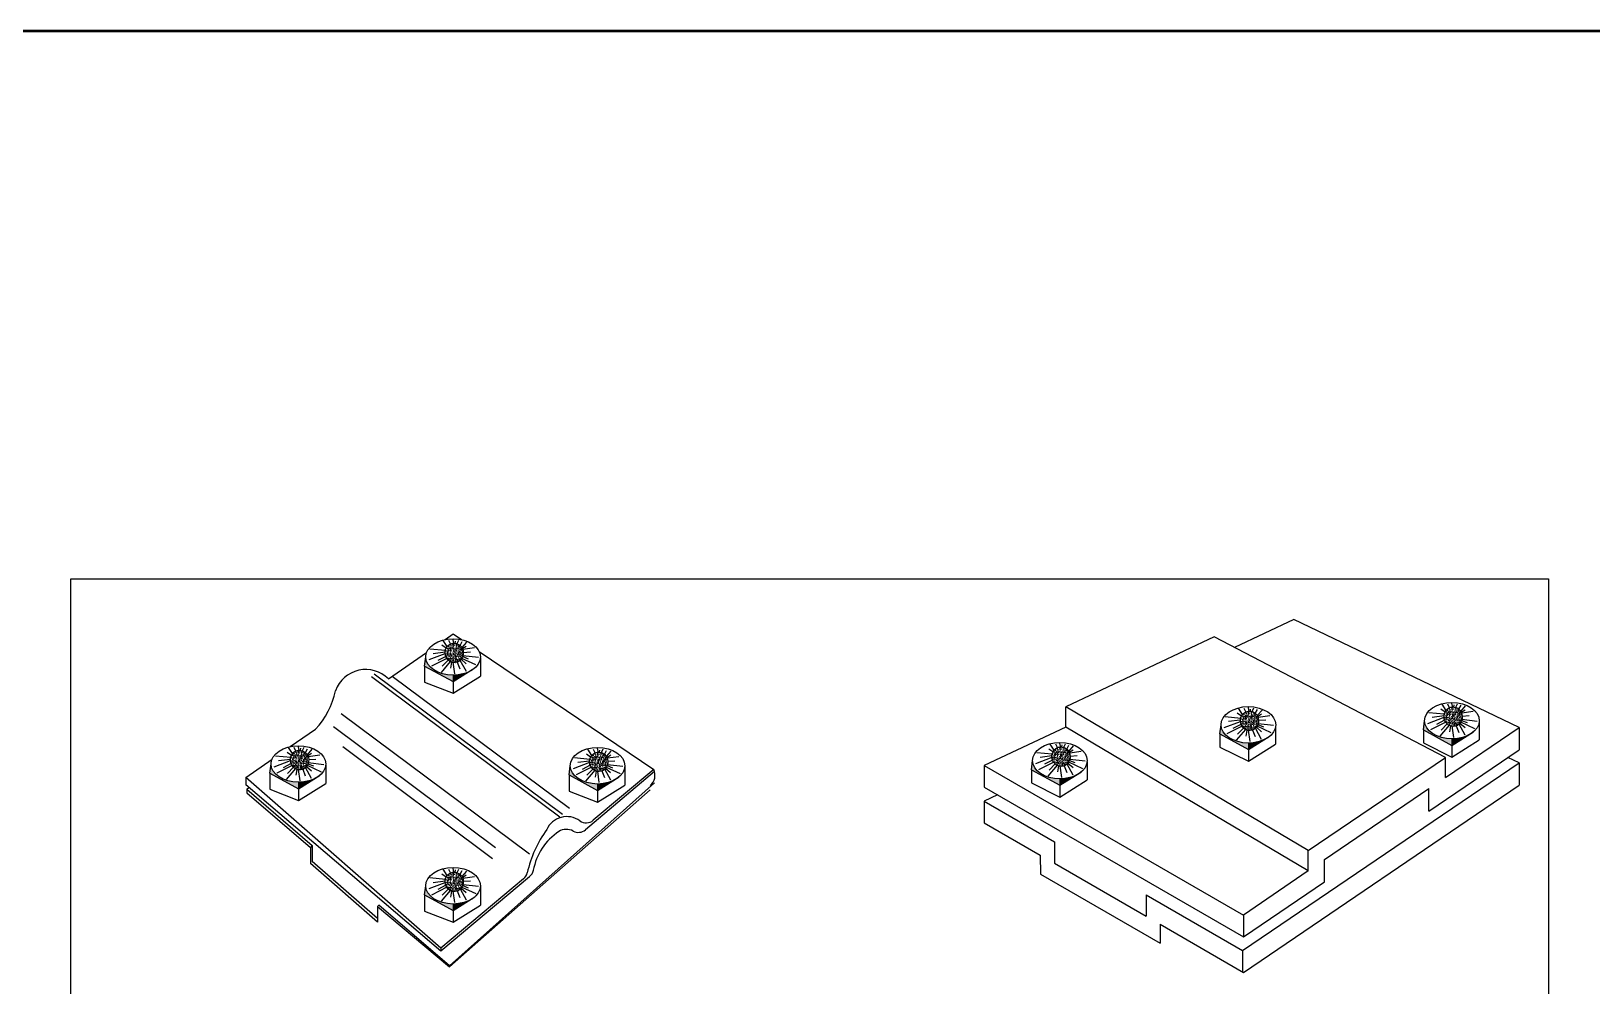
# Model space of a CAD drawing. Header units: millimetres. Extents: x 1852829 to 1882754, y -270850 to -231658.
# Drawn here: x 1857555 to 1858459, y -237784 to -237231 of the extents above; entities that cross this region are included whole.
import ezdxf

# ---------------------------------------------------------------- set-up
doc = ezdxf.new("R2010")
doc.units = ezdxf.units.MM
doc.layers.add('a_çerçeve_line', color=7, linetype='Continuous', lineweight=50)
doc.layers.add('DETAYLAR', color=7, linetype='Continuous')

# ---------------------------------------------------------------- blocks, each defined once
blk = doc.blocks.new('TD6')
at = {"ltscale": 40}
h = blk.add_hatch(dxfattribs=at)
h.set_pattern_fill('AR-CONC', color=2, scale=0.493418, style=0)
h.set_pattern_definition([(50, (-3067.0305, 3292.5394), (3.5390932, -0.3096305), [0.3700638, -4.0707013]), (355, (-3067.0305, 3292.5394), (-0.6846245, 3.711454), [0.296051, -3.256561]), (100.4514, (-3066.7356, 3292.5136), (2.8544714, 3.401821), [0.3145058, -3.4595637]), (46.1842, (-3067.0305, 3293.5262), (5.265963, -0.816701), [0.555096, -6.106052]), (96.6356, (-3066.5917, 3293.458), (4.611797, 4.806476), [0.471759, -5.189345]), (351.1842, (-3067.0305, 3293.526), (4.611793, 4.80648), [0.4440765, -4.8848415]), (21, (-3066.537, 3293.2795), (2.9452488, -1.9865954), [0.3700638, -4.0707013]), (326, (-3066.537, 3293.2795), (1.2005625, 3.5780233), [0.296051, -3.256561]), (71.4514, (-3066.2916, 3293.114), (4.1458125, 1.5914246), [0.3145058, -3.4595637]), (37.5, (-3067.0305, 3292.5394), (0.05999896, 1.6425593), [0, -3.2170875, 0, -3.3059028, 0, -3.2688965]), (7.5, (-3067.0305, 3292.5394), (1.2980333, 1.9460997), [0, -1.884858, 0, -3.1430748, 0, -1.2458813]), (327.5, (-3068.1308, 3292.5394), (2.63397777, -0.11128987), [0, -1.2335458, 0, -3.848663, 0, -5.1068798]), (317.5, (-3068.6242, 3292.5394), (2.8775475, 0.4939363), [0, -1.6036096, 0, -2.555907, 0, -3.6266248])])
edge = h.paths.add_edge_path()
edge.add_ellipse((-343.2, 1013.4), major_axis=(0.59, -9.39), ratio=0.937471, start_angle=90, end_angle=113.3742)
edge.add_ellipse((-343.2, 1013.4), major_axis=(0.59, -9.39), ratio=0.937471, start_angle=113.3742, end_angle=136.7243)
edge.add_ellipse((-343.2, 1013.4), major_axis=(0.59, -9.39), ratio=0.937471, start_angle=136.7243, end_angle=158.4406)
edge.add_ellipse((-343.2, 1013.4), major_axis=(0.59, -9.39), ratio=0.937471, start_angle=158.4406, end_angle=170.486)
edge.add_ellipse((-343.2, 1013.4), major_axis=(0.59, -9.39), ratio=0.937471, start_angle=170.486, end_angle=178.4128)
edge.add_ellipse((-343.2, 1013.4), major_axis=(0.59, -9.39), ratio=0.937471, start_angle=178.4128, end_angle=199.8456)
edge.add_ellipse((-343.2, 1013.4), major_axis=(0.59, -9.39), ratio=0.937471, start_angle=199.8456, end_angle=238.2517)
edge.add_ellipse((-343.2, 1013.4), major_axis=(0.59, -9.39), ratio=0.937471, start_angle=238.2517, end_angle=252.188)
edge.add_ellipse((-343.2, 1013.4), major_axis=(0.59, -9.39), ratio=0.937471, start_angle=252.188, end_angle=262.4507)
edge.add_ellipse((-343.2, 1013.4), major_axis=(0.59, -9.39), ratio=0.937471, start_angle=262.4507, end_angle=287.513)
edge.add_ellipse((-343.2, 1013.4), major_axis=(0.59, -9.39), ratio=0.937471, start_angle=287.513, end_angle=301.2125)
edge.add_ellipse((-343.2, 1013.4), major_axis=(0.59, -9.39), ratio=0.937471, start_angle=301.2125, end_angle=315.036)
edge.add_ellipse((-343.2, 1013.4), major_axis=(0.59, -9.39), ratio=0.937471, start_angle=315.036, end_angle=329.5991)
edge.add_ellipse((-343.2, 1013.4), major_axis=(0.59, -9.39), ratio=0.937471, start_angle=329.5991, end_angle=339.6638)
edge.add_ellipse((-343.2, 1013.4), major_axis=(0.59, -9.39), ratio=0.937471, start_angle=339.6638, end_angle=348.6839)
edge.add_ellipse((-343.2, 1013.4), major_axis=(0.59, -9.39), ratio=0.937471, start_angle=348.6839, end_angle=375.9718)
edge.add_ellipse((-343.2, 1013.4), major_axis=(0.59, -9.39), ratio=0.937471, start_angle=15.9718, end_angle=36.5054)
edge.add_ellipse((-343.2, 1013.4), major_axis=(0.59, -9.39), ratio=0.937471, start_angle=36.5054, end_angle=45.5371)
edge.add_ellipse((-343.2, 1013.4), major_axis=(0.59, -9.39), ratio=0.937471, start_angle=45.5371, end_angle=53.5932)
edge.add_ellipse((-343.2, 1013.4), major_axis=(0.59, -9.39), ratio=0.937471, start_angle=53.5932, end_angle=64.1522)
edge.add_ellipse((-343.2, 1013.4), major_axis=(0.59, -9.39), ratio=0.937471, start_angle=64.1522, end_angle=71.0908)
edge.add_ellipse((-343.2, 1013.4), major_axis=(0.59, -9.39), ratio=0.937471, start_angle=71.0908, end_angle=90)
h = blk.add_hatch(color=2, dxfattribs=at)
edge = h.paths.add_edge_path()
edge.add_ellipse((-344.3, 1009.5), major_axis=(-26.4, 0), ratio=0.667305, start_angle=0, end_angle=90, ccw=False)
edge.add_line((-370.7, 1009.5), (-371.8, 1000.7))
edge.add_line((-371.8, 1000.7), (-344.3, 985.7))
edge.add_line((-344.3, 985.7), (-344.3, 991.9))
h = blk.add_hatch(color=2, dxfattribs=at)
edge = h.paths.add_edge_path()
edge.add_ellipse((-344.3, 1009.5), major_axis=(-26.4, 0), ratio=0.667305, start_angle=90, end_angle=123.9657, ccw=False)
edge.add_line((-344.3, 991.9), (-344.3, 985.7))
edge.add_line((-344.3, 985.7), (-329.6, 994.9))
h = blk.add_hatch(dxfattribs=at)
h.set_pattern_fill('AR-CONC', color=2, scale=0.493418, style=0)
h.set_pattern_definition([(50, (-2299.1784, 3226.9623), (3.5390932, -0.3096305), [0.3700638, -4.0707013]), (355, (-2299.1784, 3226.9623), (-0.6846245, 3.711454), [0.296051, -3.256561]), (100.4514, (-2298.8835, 3226.9365), (2.8544714, 3.401821), [0.3145058, -3.4595637]), (46.1842, (-2299.1784, 3227.949), (5.265963, -0.816701), [0.555096, -6.106052]), (96.6356, (-2298.7396, 3227.881), (4.611797, 4.806476), [0.471759, -5.189345]), (351.1842, (-2299.1784, 3227.949), (4.611793, 4.80648), [0.4440765, -4.8848415]), (21, (-2298.685, 3227.7024), (2.9452488, -1.9865954), [0.3700638, -4.0707013]), (326, (-2298.685, 3227.7024), (1.2005625, 3.5780233), [0.296051, -3.256561]), (71.4514, (-2298.4395, 3227.537), (4.1458125, 1.5914246), [0.3145058, -3.4595637]), (37.5, (-2299.1784, 3226.9623), (0.05999896, 1.6425593), [0, -3.2170875, 0, -3.3059028, 0, -3.2688965]), (7.5, (-2299.1784, 3226.9623), (1.2980333, 1.9460997), [0, -1.884858, 0, -3.1430748, 0, -1.2458813]), (327.5, (-2300.2787, 3226.9623), (2.63397777, -0.11128987), [0, -1.2335458, 0, -3.848663, 0, -5.1068798]), (317.5, (-2300.7721, 3226.9623), (2.8775475, 0.4939363), [0, -1.6036096, 0, -2.555907, 0, -3.6266248])])
edge = h.paths.add_edge_path()
edge.add_ellipse((424.7, 947.8), major_axis=(0.59, -9.39), ratio=0.937471, start_angle=0, end_angle=360)
h = blk.add_hatch(dxfattribs=at)
h.set_pattern_fill('AR-CONC', color=2, scale=0.493418, style=0)
h.set_pattern_definition([(50, (-2102.5755, 3230.968), (3.5390932, -0.3096305), [0.3700638, -4.0707013]), (355, (-2102.5755, 3230.968), (-0.6846245, 3.711454), [0.296051, -3.256561]), (100.4514, (-2102.2805, 3230.942), (2.8544714, 3.401821), [0.3145058, -3.4595637]), (46.1842, (-2102.5755, 3231.9547), (5.265963, -0.816701), [0.555096, -6.106052]), (96.6356, (-2102.1366, 3231.8867), (4.611797, 4.806476), [0.471759, -5.189345]), (351.1842, (-2102.5755, 3231.955), (4.611793, 4.80648), [0.4440765, -4.8848415]), (21, (-2102.082, 3231.708), (2.9452488, -1.9865954), [0.3700638, -4.0707013]), (326, (-2102.082, 3231.708), (1.2005625, 3.5780233), [0.296051, -3.256561]), (71.4514, (-2101.8366, 3231.5425), (4.1458125, 1.5914246), [0.3145058, -3.4595637]), (37.5, (-2102.5755, 3230.9679), (0.05999896, 1.6425593), [0, -3.2170875, 0, -3.3059028, 0, -3.2688965]), (7.5, (-2102.5755, 3230.9679), (1.2980333, 1.9460997), [0, -1.884858, 0, -3.1430748, 0, -1.2458813]), (327.5, (-2103.6758, 3230.9679), (2.63397777, -0.11128987), [0, -1.2335458, 0, -3.848663, 0, -5.1068798]), (317.5, (-2104.1692, 3230.968), (2.8775475, 0.4939363), [0, -1.6036096, 0, -2.555907, 0, -3.6266248])])
edge = h.paths.add_edge_path()
edge.add_ellipse((621.3, 951.8), major_axis=(0.59, -9.39), ratio=0.937471, start_angle=0, end_angle=360)
h = blk.add_hatch(color=2, dxfattribs=at)
edge = h.paths.add_edge_path()
edge.add_ellipse((423.6, 943.9), major_axis=(-26.4, 0), ratio=0.667305, start_angle=0, end_angle=90, ccw=False)
edge.add_line((397.2, 943.9), (396.1, 935.1))
edge.add_line((396.1, 935.1), (423.6, 920.1))
edge.add_line((423.6, 920.1), (423.6, 926.3))
h = blk.add_hatch(color=2, dxfattribs=at)
edge = h.paths.add_edge_path()
edge.add_ellipse((620.2, 947.9), major_axis=(-26.4, 0), ratio=0.667305, start_angle=0, end_angle=90, ccw=False)
edge.add_line((593.8, 947.9), (592.7, 939.1))
edge.add_line((592.7, 939.1), (620.2, 924.1))
edge.add_line((620.2, 924.1), (620.2, 930.3))
h = blk.add_hatch(dxfattribs=at)
h.set_pattern_fill('AR-CONC', color=2, scale=0.493418, style=0)
h.set_pattern_definition([(50, (-3216.359, 3189.0935), (3.5390932, -0.3096305), [0.3700638, -4.0707013]), (355, (-3216.359, 3189.0935), (-0.6846245, 3.711454), [0.296051, -3.256561]), (100.4514, (-3216.064, 3189.0677), (2.8544714, 3.401821), [0.3145058, -3.4595637]), (46.1842, (-3216.359, 3190.0804), (5.265963, -0.816701), [0.555096, -6.106052]), (96.6356, (-3215.92, 3190.0123), (4.611797, 4.806476), [0.471759, -5.189345]), (351.1842, (-3216.359, 3190.0804), (4.611793, 4.80648), [0.4440765, -4.8848415]), (21, (-3215.8655, 3189.8337), (2.9452488, -1.9865954), [0.3700638, -4.0707013]), (326, (-3215.8655, 3189.8337), (1.2005625, 3.5780233), [0.296051, -3.256561]), (71.4514, (-3215.62, 3189.668), (4.1458125, 1.5914246), [0.3145058, -3.4595637]), (37.5, (-3216.3589, 3189.0935), (0.05999896, 1.6425593), [0, -3.2170875, 0, -3.3059028, 0, -3.2688965]), (7.5, (-3216.3589, 3189.0935), (1.2980333, 1.9460997), [0, -1.884858, 0, -3.1430748, 0, -1.2458813]), (327.5, (-3217.4592, 3189.0935), (2.63397777, -0.11128987), [0, -1.2335458, 0, -3.848663, 0, -5.1068798]), (317.5, (-3217.9526, 3189.0935), (2.8775475, 0.4939363), [0, -1.6036096, 0, -2.555907, 0, -3.6266248])])
edge = h.paths.add_edge_path()
edge.add_ellipse((-492.5, 909.9), major_axis=(0.59, -9.39), ratio=0.937471, start_angle=90, end_angle=113.3742)
edge.add_ellipse((-492.5, 909.9), major_axis=(0.59, -9.39), ratio=0.937471, start_angle=113.3742, end_angle=136.7243)
edge.add_ellipse((-492.5, 909.9), major_axis=(0.59, -9.39), ratio=0.937471, start_angle=136.7243, end_angle=158.4406)
edge.add_ellipse((-492.5, 909.9), major_axis=(0.59, -9.39), ratio=0.937471, start_angle=158.4406, end_angle=170.486)
edge.add_ellipse((-492.5, 909.9), major_axis=(0.59, -9.39), ratio=0.937471, start_angle=170.486, end_angle=178.4128)
edge.add_ellipse((-492.5, 909.9), major_axis=(0.59, -9.39), ratio=0.937471, start_angle=178.4128, end_angle=199.8456)
edge.add_ellipse((-492.5, 909.9), major_axis=(0.59, -9.39), ratio=0.937471, start_angle=199.8456, end_angle=238.2517)
edge.add_ellipse((-492.5, 909.9), major_axis=(0.59, -9.39), ratio=0.937471, start_angle=238.2517, end_angle=252.188)
edge.add_ellipse((-492.5, 909.9), major_axis=(0.59, -9.39), ratio=0.937471, start_angle=252.188, end_angle=262.4507)
edge.add_ellipse((-492.5, 909.9), major_axis=(0.59, -9.39), ratio=0.937471, start_angle=262.4507, end_angle=287.513)
edge.add_ellipse((-492.5, 909.9), major_axis=(0.59, -9.39), ratio=0.937471, start_angle=287.513, end_angle=301.2125)
edge.add_ellipse((-492.5, 909.9), major_axis=(0.59, -9.39), ratio=0.937471, start_angle=301.2125, end_angle=315.036)
edge.add_ellipse((-492.5, 909.9), major_axis=(0.59, -9.39), ratio=0.937471, start_angle=315.036, end_angle=329.5991)
edge.add_ellipse((-492.5, 909.9), major_axis=(0.59, -9.39), ratio=0.937471, start_angle=329.5991, end_angle=339.6638)
edge.add_ellipse((-492.5, 909.9), major_axis=(0.59, -9.39), ratio=0.937471, start_angle=339.6638, end_angle=348.6839)
edge.add_ellipse((-492.5, 909.9), major_axis=(0.59, -9.39), ratio=0.937471, start_angle=348.6839, end_angle=375.9718)
edge.add_ellipse((-492.5, 909.9), major_axis=(0.59, -9.39), ratio=0.937471, start_angle=15.9718, end_angle=36.5054)
edge.add_ellipse((-492.5, 909.9), major_axis=(0.59, -9.39), ratio=0.937471, start_angle=36.5054, end_angle=45.5371)
edge.add_ellipse((-492.5, 909.9), major_axis=(0.59, -9.39), ratio=0.937471, start_angle=45.5371, end_angle=53.5932)
edge.add_ellipse((-492.5, 909.9), major_axis=(0.59, -9.39), ratio=0.937471, start_angle=53.5932, end_angle=64.1522)
edge.add_ellipse((-492.5, 909.9), major_axis=(0.59, -9.39), ratio=0.937471, start_angle=64.1522, end_angle=71.0908)
edge.add_ellipse((-492.5, 909.9), major_axis=(0.59, -9.39), ratio=0.937471, start_angle=71.0908, end_angle=90)
h = blk.add_hatch(dxfattribs=at)
h.set_pattern_fill('AR-CONC', color=2, scale=0.493418, style=0)
h.set_pattern_definition([(50, (-2481.0918, 3192.3816), (3.5390932, -0.3096305), [0.3700638, -4.0707013]), (355, (-2481.092, 3192.3816), (-0.6846245, 3.711454), [0.296051, -3.256561]), (100.4514, (-2480.797, 3192.356), (2.8544714, 3.401821), [0.3145058, -3.4595637]), (46.1842, (-2481.092, 3193.3685), (5.265963, -0.816701), [0.555096, -6.106052]), (96.6356, (-2480.653, 3193.3004), (4.611797, 4.806476), [0.471759, -5.189345]), (351.1842, (-2481.092, 3193.3685), (4.611793, 4.80648), [0.4440765, -4.8848415]), (21, (-2480.5984, 3193.1218), (2.9452488, -1.9865954), [0.3700638, -4.0707013]), (326, (-2480.5984, 3193.1218), (1.2005625, 3.5780233), [0.296051, -3.256561]), (71.4514, (-2480.353, 3192.9562), (4.1458125, 1.5914246), [0.3145058, -3.4595637]), (37.5, (-2481.0918, 3192.3816), (0.05999896, 1.6425593), [0, -3.2170875, 0, -3.3059028, 0, -3.2688965]), (7.5, (-2481.0918, 3192.3816), (1.2980333, 1.9460997), [0, -1.884858, 0, -3.1430748, 0, -1.2458813]), (327.5, (-2482.1922, 3192.3816), (2.63397777, -0.11128987), [0, -1.2335458, 0, -3.848663, 0, -5.1068798]), (317.5, (-2482.6856, 3192.3816), (2.8775475, 0.4939363), [0, -1.6036096, 0, -2.555907, 0, -3.6266248])])
edge = h.paths.add_edge_path()
edge.add_ellipse((242.7, 913.2), major_axis=(0.59, -9.39), ratio=0.937471, start_angle=0, end_angle=360)
h = blk.add_hatch(color=2, dxfattribs=at)
edge = h.paths.add_edge_path()
edge.add_ellipse((423.6, 943.9), major_axis=(-26.4, 0), ratio=0.667305, start_angle=90, end_angle=123.9657, ccw=False)
edge.add_line((423.6, 926.3), (423.6, 920.1))
edge.add_line((423.6, 920.1), (438.3, 929.3))
h = blk.add_hatch(color=2, dxfattribs=at)
edge = h.paths.add_edge_path()
edge.add_ellipse((620.2, 947.9), major_axis=(-26.4, 0), ratio=0.667305, start_angle=90, end_angle=123.9657, ccw=False)
edge.add_line((620.2, 930.3), (620.2, 924.1))
edge.add_line((620.2, 924.1), (634.9, 933.3))
h = blk.add_hatch(color=2, dxfattribs=at)
edge = h.paths.add_edge_path()
edge.add_ellipse((-493.6, 906.1), major_axis=(-26.4, 0), ratio=0.667305, start_angle=0, end_angle=90, ccw=False)
edge.add_line((-520, 906.1), (-521.1, 897.2))
edge.add_line((-521.1, 897.2), (-493.6, 882.2))
edge.add_line((-493.6, 882.2), (-493.6, 888.5))
h = blk.add_hatch(color=2, dxfattribs=at)
edge = h.paths.add_edge_path()
edge.add_ellipse((-204.8, 904.4), major_axis=(-26.4, 0), ratio=0.667305, start_angle=0, end_angle=90, ccw=False)
edge.add_line((-231.2, 904.4), (-232.3, 895.6))
edge.add_line((-232.3, 895.6), (-204.8, 880.5))
edge.add_line((-204.8, 880.5), (-204.8, 886.8))
h = blk.add_hatch(dxfattribs=at)
h.set_pattern_fill('AR-CONC', color=2, scale=0.493418, style=0)
h.set_pattern_definition([(50, (-2927.4993, 3187.4072), (3.5390932, -0.3096305), [0.3700638, -4.0707013]), (355, (-2927.4993, 3187.407), (-0.6846245, 3.711454), [0.296051, -3.256561]), (100.4514, (-2927.2044, 3187.3814), (2.8544714, 3.401821), [0.3145058, -3.4595637]), (46.1842, (-2927.4993, 3188.394), (5.265963, -0.816701), [0.555096, -6.106052]), (96.6356, (-2927.0605, 3188.326), (4.611797, 4.806476), [0.471759, -5.189345]), (351.1842, (-2927.4993, 3188.394), (4.611793, 4.80648), [0.4440765, -4.8848415]), (21, (-2927.006, 3188.1473), (2.9452488, -1.9865954), [0.3700638, -4.0707013]), (326, (-2927.006, 3188.1473), (1.2005625, 3.5780233), [0.296051, -3.256561]), (71.4514, (-2926.7605, 3187.9818), (4.1458125, 1.5914246), [0.3145058, -3.4595637]), (37.5, (-2927.4993, 3187.4072), (0.05999896, 1.6425593), [0, -3.2170875, 0, -3.3059028, 0, -3.2688965]), (7.5, (-2927.4993, 3187.4072), (1.2980333, 1.9460997), [0, -1.884858, 0, -3.1430748, 0, -1.2458813]), (327.5, (-2928.5997, 3187.4072), (2.63397777, -0.11128987), [0, -1.2335458, 0, -3.848663, 0, -5.1068798]), (317.5, (-2929.093, 3187.4072), (2.8775475, 0.4939363), [0, -1.6036096, 0, -2.555907, 0, -3.6266248])])
edge = h.paths.add_edge_path()
edge.add_ellipse((-203.7, 908.2), major_axis=(0.59, -9.39), ratio=0.937471, start_angle=0, end_angle=360)
h = blk.add_hatch(color=2, dxfattribs=at)
edge = h.paths.add_edge_path()
edge.add_ellipse((241.6, 909.4), major_axis=(-26.4, 0), ratio=0.667305, start_angle=0, end_angle=90, ccw=False)
edge.add_line((215.2, 909.4), (214.1, 900.5))
edge.add_line((214.1, 900.5), (241.6, 885.5))
edge.add_line((241.6, 885.5), (241.6, 891.7))
h = blk.add_hatch(color=2, dxfattribs=at)
edge = h.paths.add_edge_path()
edge.add_ellipse((-493.6, 906.1), major_axis=(-26.4, 0), ratio=0.667305, start_angle=90, end_angle=123.9657, ccw=False)
edge.add_line((-493.6, 888.5), (-493.6, 882.2))
edge.add_line((-493.6, 882.2), (-478.9, 891.5))
h = blk.add_hatch(color=2, dxfattribs=at)
edge = h.paths.add_edge_path()
edge.add_ellipse((-204.8, 904.4), major_axis=(-26.4, 0), ratio=0.667305, start_angle=90, end_angle=123.9657, ccw=False)
edge.add_line((-204.8, 886.8), (-204.8, 880.5))
edge.add_line((-204.8, 880.5), (-190, 889.8))
h = blk.add_hatch(color=2, dxfattribs=at)
edge = h.paths.add_edge_path()
edge.add_ellipse((241.6, 909.4), major_axis=(-26.4, 0), ratio=0.667305, start_angle=90, end_angle=123.9657, ccw=False)
edge.add_line((241.6, 891.7), (241.6, 885.5))
edge.add_line((241.6, 885.5), (256.4, 894.8))
h = blk.add_hatch(dxfattribs=at)
h.set_pattern_fill('AR-CONC', color=2, scale=0.493418, style=0)
h.set_pattern_definition([(50, (-3066.995, 3071.519), (3.5390932, -0.3096305), [0.3700638, -4.0707013]), (355, (-3066.995, 3071.519), (-0.6846245, 3.711454), [0.296051, -3.256561]), (100.4514, (-3066.7002, 3071.4933), (2.8544714, 3.401821), [0.3145058, -3.4595637]), (46.1842, (-3066.995, 3072.506), (5.265963, -0.816701), [0.555096, -6.106052]), (96.6356, (-3066.5563, 3072.438), (4.611797, 4.806476), [0.471759, -5.189345]), (351.1842, (-3066.995, 3072.506), (4.611793, 4.80648), [0.4440765, -4.8848415]), (21, (-3066.5017, 3072.2592), (2.9452488, -1.9865954), [0.3700638, -4.0707013]), (326, (-3066.5017, 3072.2592), (1.2005625, 3.5780233), [0.296051, -3.256561]), (71.4514, (-3066.2563, 3072.0937), (4.1458125, 1.5914246), [0.3145058, -3.4595637]), (37.5, (-3066.9951, 3071.5191), (0.05999896, 1.6425593), [0, -3.2170875, 0, -3.3059028, 0, -3.2688965]), (7.5, (-3066.9951, 3071.5191), (1.2980333, 1.9460997), [0, -1.884858, 0, -3.1430748, 0, -1.2458813]), (327.5, (-3068.0955, 3071.5191), (2.63397777, -0.11128987), [0, -1.2335458, 0, -3.848663, 0, -5.1068798]), (317.5, (-3068.5889, 3071.519), (2.8775475, 0.4939363), [0, -1.6036096, 0, -2.555907, 0, -3.6266248])])
edge = h.paths.add_edge_path()
edge.add_ellipse((-343.2, 792.3), major_axis=(0.59, -9.39), ratio=0.937471, start_angle=0, end_angle=360)
h = blk.add_hatch(color=2, dxfattribs=at)
edge = h.paths.add_edge_path()
edge.add_ellipse((-344.3, 788.5), major_axis=(-26.4, 0), ratio=0.667305, start_angle=0, end_angle=90, ccw=False)
edge.add_line((-370.7, 788.5), (-371.8, 779.7))
edge.add_line((-371.8, 779.7), (-344.3, 764.6))
edge.add_line((-344.3, 764.6), (-344.3, 770.9))
h = blk.add_hatch(color=2, dxfattribs=at)
edge = h.paths.add_edge_path()
edge.add_ellipse((-344.3, 788.5), major_axis=(-26.4, 0), ratio=0.667305, start_angle=90, end_angle=123.9657, ccw=False)
edge.add_line((-344.3, 770.9), (-344.3, 764.6))
edge.add_line((-344.3, 764.6), (-329.5, 773.9))
at = {"color": 4, "ltscale": 40}
for p, q in [((467.6, 1045.6), (410.2, 1018.5)), ((685, 941.4), (467.6, 1045.6)), ((390.6, 1028.8), (247.4, 961.2)), ((613.8, 912.4), (390.6, 1028.8)), ((481.2, 822.5), (247.4, 961.2)), ((247.4, 941.7), (168.4, 904.5)), ((481.2, 803), (247.4, 941.7)), ((613.8, 893.2), (685, 941.4)), ((685, 941.4), (685.1, 919.8)), ((597.9, 860.7), (685.1, 919.8)), ((168.4, 904.5), (418.8, 760)), ((418, 726.1), (685, 907.1)), ((481.2, 822.5), (613.8, 912.4)), ((613.8, 893.2), (613.8, 912.4)), ((685, 907.1), (674, 912.4)), ((685, 907.1), (685.1, 885.5)), ((168.4, 883.8), (418.8, 739.3)), ((181.4, 876.3), (168.4, 870.1)), ((418.8, 704.9), (685.1, 885.5)), ((497.1, 814), (597.9, 882.4)), ((597.9, 860.7), (597.9, 882.4)), ((168.4, 849.4), (222.7, 818.1)), ((236.3, 830.9), (236.4, 810.2)), ((222.7, 818.1), (222.8, 799.7)), ((481.2, 803), (481.2, 822.5)), ((497.1, 792.4), (497.1, 814)), ((222.8, 799.7), (338.4, 733)), ((236.4, 810.2), (324.8, 759.2)), ((481.2, 803), (418.8, 760)), ((418.8, 739.3), (497.1, 792.4)), ((324.8, 779.9), (418, 726.1)), ((324.8, 779.9), (324.8, 759.2)), ((338.4, 751.3), (338.4, 733)), ((338.4, 751.3), (418.8, 704.9))]:
    blk.add_line(p, q, dxfattribs=at)
at = {"color": 2, "ltscale": 40}
for p, q in [((-349.9, 1019.5), (-353.7, 1025.5)), ((-346.7, 1022), (-348.3, 1025.3)), ((-343.4, 1022.2), (-344.3, 1026.4)), ((-342.3, 1022.7), (-342, 1024.8)), ((-340.7, 1021.8), (-338.8, 1025.8)), ((-352.3, 1012.5), (-367.8, 1006.6)), ((-351.7, 1015.7), (-366.6, 1017.1)), ((-352, 1014.1), (-363.4, 1012.5)), ((-351.4, 1010), (-359.1, 1006)), ((-351, 1017.8), (-355.1, 1020.7)), ((-337.6, 1020.6), (-335.6, 1024.4)), ((-335.6, 1018.5), (-331.1, 1023.7)), ((-335.4, 1017.6), (-331.7, 1020)), ((-335, 1009.8), (-329.8, 1007.7)), ((-334.8, 1017), (-323.7, 1018.6)), ((-334.8, 1010.9), (-319.9, 1009.1)), ((-334.4, 1013.9), (-327.5, 1014.3)), ((-371.8, 1000.7), (-370.7, 1009.5)), ((-371.8, 1000.7), (-371.8, 985.2)), ((-371.8, 1000.7), (-344.3, 985.7)), ((-350.3, 1008.1), (-365.2, 1000.6)), ((-347.1, 1005.1), (-355.9, 994.6)), ((-349, 1006.3), (-354.7, 1000.5)), ((-345.7, 1004.4), (-346.8, 998.6)), ((-344.4, 1004.3), (-342.9, 993.3)), ((-344.3, 985.7), (-323.4, 998.8)), ((-340.2, 1004.5), (-337.8, 998.1)), ((-337.7, 1006.5), (-331.8, 995.8)), ((-336.5, 1007.2), (-331.7, 1002.9)), ((-336, 1008.3), (-322.5, 1002.1)), ((-321, 1001.4), (-320.8, 1001.3)), ((-317.9, 1008.4), (-317.9, 990.8)), ((-371.8, 985.2), (-344.3, 974.4)), ((-344.3, 991.9), (-344.3, 974.4)), ((-344.3, 974.4), (-317.9, 990.8)), ((-342.3, 989.1), (-342.1, 987.8)), ((621, 960.6), (620.2, 964.8)), ((416.2, 950.1), (401.3, 951.5)), ((416.9, 952.3), (412.7, 955.1)), ((417.9, 953.9), (414.1, 959.9)), ((421.1, 956.4), (419.5, 959.8)), ((424.4, 956.6), (423.6, 960.8)), ((425.5, 957.1), (425.8, 959.2)), ((427.1, 956.3), (429, 960.2)), ((430.3, 955), (432.3, 958.8)), ((432.2, 952.9), (436.8, 958.2)), ((432.5, 952), (436.2, 954.4)), ((433, 951.4), (444.2, 953)), ((612.2, 950.9), (596.6, 945)), ((612.8, 954.1), (597.9, 955.6)), ((612.5, 952.5), (601, 951)), ((613.5, 956.3), (609.3, 959.1)), ((614.5, 957.9), (610.7, 963.9)), ((617.7, 960.4), (616.2, 963.8)), ((622.1, 961.1), (622.4, 963.2)), ((623.7, 960.3), (625.6, 964.2)), ((626.9, 959), (628.9, 962.8)), ((628.8, 956.9), (633.4, 962.2)), ((629.1, 956), (632.8, 958.4)), ((629.6, 955.4), (640.8, 957)), ((630.1, 952.3), (636.9, 952.8)), ((396.1, 935.1), (397.2, 943.9)), ((396.1, 935.1), (396.1, 922.5)), ((396.1, 935.1), (423.6, 920.1)), ((415.6, 946.9), (400, 941)), ((417.6, 942.5), (402.7, 935.1)), ((415.8, 948.5), (404.4, 947)), ((416.4, 944.4), (408.7, 940.4)), ((420.8, 939.5), (411.9, 929)), ((418.8, 940.8), (413.1, 934.9)), ((422.1, 938.8), (421.1, 933)), ((423.5, 938.8), (425, 927.7)), ((427.6, 938.9), (430.1, 932.5)), ((430.2, 940.9), (436, 930.2)), ((431.3, 941.6), (436.2, 937.3)), ((431.9, 942.8), (445.4, 936.5)), ((432.8, 944.2), (438.1, 942.1)), ((433.1, 945.3), (448, 943.6)), ((433.4, 948.3), (440.3, 948.8)), ((446.9, 935.8), (447, 935.7)), ((449.9, 942.8), (449.9, 925.3)), ((592.7, 939.1), (593.8, 947.9)), ((592.7, 939.1), (592.7, 926.5)), ((592.7, 939.1), (620.2, 924.1)), ((614.2, 946.5), (599.3, 939.1)), ((613, 948.4), (605.3, 944.4)), ((617.4, 943.5), (608.5, 933.1)), ((615.4, 944.8), (609.7, 938.9)), ((618.7, 942.8), (617.7, 937)), ((620.1, 942.8), (621.6, 931.7)), ((620.2, 924.1), (641.1, 937.2)), ((624.2, 942.9), (626.7, 936.5)), ((626.8, 944.9), (632.6, 934.2)), ((627.9, 945.6), (632.8, 941.3)), ((628.5, 946.8), (642, 940.5)), ((629.4, 948.2), (634.7, 946.1)), ((629.7, 949.3), (644.6, 947.6)), ((643.5, 939.8), (643.6, 939.7)), ((646.6, 946.8), (646.6, 929.3)), ((-499.3, 916.1), (-503.1, 922)), ((-496.1, 918.6), (-497.6, 921.9)), ((-492.8, 918.7), (-493.6, 922.9)), ((-491.7, 919.3), (-491.4, 921.3)), ((-490.1, 918.4), (-488.1, 922.3)), ((-486.9, 917.1), (-484.9, 920.9)), ((-485, 915), (-480.4, 920.3)), ((-210.4, 914.4), (-214.2, 920.3)), ((-207.2, 916.9), (-208.8, 920.2)), ((-203.9, 917), (-204.7, 921.3)), ((-202.8, 917.6), (-202.5, 919.6)), ((-201.2, 916.7), (-199.3, 920.6)), ((-198.1, 915.4), (-196, 919.2)), ((234.9, 917.7), (230.8, 920.5)), ((236, 919.3), (232.2, 925.3)), ((239.2, 921.9), (237.6, 925.2)), ((242.5, 922), (241.7, 926.2)), ((243.6, 922.6), (243.9, 924.6)), ((245.2, 921.7), (247.1, 925.6)), ((248.3, 920.4), (250.4, 924.2)), ((250.3, 918.3), (254.8, 923.6)), ((250.6, 917.4), (254.3, 919.8)), ((396.1, 922.5), (423.6, 908.8)), ((423.6, 920.1), (444.5, 933.2)), ((423.6, 926.3), (423.6, 908.8)), ((423.6, 908.8), (449.9, 925.3)), ((425.5, 923.5), (425.7, 922.2)), ((592.7, 926.5), (620.2, 912.8)), ((620.2, 930.3), (620.2, 912.8)), ((620.2, 912.8), (646.6, 929.3)), ((622.1, 927.5), (622.3, 926.3)), ((-521.1, 897.2), (-520, 906.1)), ((-501.6, 909), (-517.2, 903.1)), ((-501, 912.3), (-515.9, 913.7)), ((-499.6, 904.7), (-514.5, 897.2)), ((-501.3, 910.6), (-512.8, 909.1)), ((-500.7, 906.6), (-508.4, 902.5)), ((-500.3, 914.4), (-504.5, 917.2)), ((-485.3, 904.9), (-471.8, 898.6)), ((-484.7, 914.1), (-481, 916.5)), ((-484.4, 906.3), (-479.1, 904.2)), ((-484.2, 913.5), (-473, 915.1)), ((-484.1, 907.4), (-469.2, 905.7)), ((-483.7, 910.5), (-476.9, 910.9)), ((-467.2, 904.9), (-467.2, 887.4)), ((-232.3, 895.6), (-231.2, 904.4)), ((-212.7, 907.4), (-228.3, 901.4)), ((-212.2, 910.6), (-227.1, 912)), ((-212.5, 908.9), (-223.9, 907.4)), ((-211.9, 904.9), (-219.6, 900.9)), ((-211.5, 912.7), (-215.6, 915.5)), ((-196.1, 913.3), (-191.6, 918.6)), ((-195.8, 912.5), (-192.1, 914.8)), ((-195.5, 904.6), (-190.2, 902.5)), ((-195.3, 911.9), (-184.1, 913.4)), ((-195.2, 905.7), (-180.3, 904)), ((-194.9, 908.8), (-188, 909.2)), ((214.1, 900.5), (215.2, 909.4)), ((233.7, 912.3), (218.1, 906.4)), ((234.2, 915.6), (219.4, 917)), ((235.7, 907.9), (220.8, 900.5)), ((233.9, 913.9), (222.5, 912.4)), ((234.5, 909.9), (226.8, 905.8)), ((238.9, 905), (230, 894.5)), ((236.9, 906.2), (231.2, 900.3)), ((240.2, 904.2), (239.2, 898.4)), ((241.5, 904.2), (243.1, 893.1)), ((245.7, 904.3), (248.2, 897.9)), ((248.3, 906.3), (254.1, 895.7)), ((249.4, 907), (254.3, 902.7)), ((250, 908.2), (263.5, 901.9)), ((250.9, 909.6), (256.2, 907.5)), ((251.1, 916.8), (262.3, 918.4)), ((251.2, 910.7), (266.1, 909)), ((251.5, 913.8), (258.4, 914.2)), ((268, 908.2), (268, 890.7)), ((-521.1, 897.2), (-521.1, 881.7)), ((-521.1, 897.2), (-493.6, 882.2)), ((-496.4, 901.7), (-505.3, 891.2)), ((-498.3, 902.9), (-504, 897)), ((-495, 900.9), (-496.1, 895.2)), ((-493.7, 900.9), (-492.2, 889.8)), ((-493.6, 882.2), (-472.7, 895.3)), ((-489.5, 901), (-487.1, 894.6)), ((-487, 903), (-481.2, 892.4)), ((-485.8, 903.7), (-481, 899.4)), ((-470.3, 897.9), (-470.2, 897.9)), ((-232.3, 895.6), (-232.3, 880)), ((-232.3, 895.6), (-204.8, 880.5)), ((-210.7, 903), (-225.6, 895.5)), ((-207.5, 900), (-216.4, 889.5)), ((-209.5, 901.2), (-215.2, 895.4)), ((-206.2, 899.2), (-207.2, 893.5)), ((-204.9, 899.2), (-203.4, 888.2)), ((-204.8, 880.5), (-183.8, 893.7)), ((-200.7, 899.4), (-198.2, 893)), ((-198.2, 901.4), (-192.3, 890.7)), ((-197, 902.1), (-192.2, 897.8)), ((-196.4, 903.2), (-182.9, 896.9)), ((-181.4, 896.2), (-181.3, 896.2)), ((-178.4, 903.3), (-178.4, 885.7)), ((214.1, 900.5), (214.1, 887.9)), ((214.1, 900.5), (241.6, 885.5)), ((241.6, 885.5), (262.6, 898.6)), ((241.6, 891.7), (241.6, 874.2)), ((241.6, 874.2), (268, 890.7)), ((265, 901.2), (265.1, 901.2)), ((-521.1, 881.7), (-493.6, 870.9)), ((-493.6, 888.5), (-493.6, 870.9)), ((-493.6, 870.9), (-467.2, 887.4)), ((-491.6, 885.6), (-491.5, 884.4)), ((-232.3, 880), (-204.8, 869.2)), ((-204.8, 886.8), (-204.8, 869.2)), ((-204.8, 869.2), (-178.4, 885.7)), ((-202.8, 883.9), (-202.6, 882.7)), ((214.1, 887.9), (241.6, 874.2)), ((243.6, 888.9), (243.8, 887.7)), ((-351, 796.8), (-355.1, 799.7)), ((-349.9, 798.5), (-353.7, 804.4)), ((-346.7, 801), (-348.3, 804.3)), ((-343.4, 801.2), (-344.2, 805.4)), ((-342.3, 801.7), (-342, 803.8)), ((-340.7, 800.8), (-338.8, 804.7)), ((-337.6, 799.6), (-335.5, 803.3)), ((-335.6, 797.4), (-331.1, 802.7)), ((-335.3, 796.6), (-331.6, 799)), ((-371.8, 779.7), (-370.7, 788.5)), ((-352.2, 791.5), (-367.8, 785.5)), ((-351.7, 794.7), (-366.6, 796.1)), ((-350.2, 787.1), (-365.1, 779.6)), ((-352, 793), (-363.4, 791.5)), ((-351.4, 789), (-359.1, 785)), ((-347, 784.1), (-355.9, 773.6)), ((-349, 785.3), (-354.7, 779.5)), ((-337.6, 785.5), (-331.8, 774.8)), ((-336.5, 786.2), (-331.6, 781.9)), ((-335.9, 787.3), (-322.4, 781)), ((-335, 788.7), (-329.7, 786.6)), ((-334.8, 796), (-323.6, 797.6)), ((-334.7, 789.8), (-319.8, 788.1)), ((-334.4, 792.9), (-327.5, 793.3)), ((-317.9, 787.4), (-317.9, 769.8)), ((-371.8, 779.7), (-371.8, 764.1)), ((-371.8, 779.7), (-344.3, 764.6)), ((-345.7, 783.4), (-346.7, 777.6)), ((-344.4, 783.3), (-342.9, 772.3)), ((-344.3, 764.6), (-323.3, 777.8)), ((-344.3, 770.9), (-344.3, 753.3)), ((-344.3, 753.3), (-317.9, 769.8)), ((-340.2, 783.5), (-337.7, 777.1)), ((-320.9, 780.3), (-320.8, 780.3)), ((-371.8, 764.1), (-344.3, 753.3)), ((-342.3, 768.1), (-342.1, 766.8))]:
    blk.add_line(p, q, dxfattribs=at)
at = {"ltscale": 40}
for p, q in [((-351.8, 1026.4), (-344.2, 1031.7)), ((-344.2, 1031.7), (-336.3, 1026.3)), ((-406.8, 988.4), (-369.9, 1013.9)), ((-319.1, 1014.7), (-150.4, 900.9)), ((-422.9, 990.7), (-241.2, 855.2)), ((-420.4, 993.2), (-238.7, 857.7)), ((-403, 991), (-232, 863.5)), ((-452.2, 954.7), (-270.5, 819.2)), ((-501.5, 922.9), (-477.2, 939.7)), ((-459.6, 942.2), (-303.3, 825.6)), ((-450.8, 923), (-306.1, 815)), ((-544.5, 893.1), (-519.1, 910.7)), ((168.4, 904.5), (168.4, 883.8)), ((-356, 728.3), (-544.5, 893.1)), ((-544.5, 893.1), (-544.5, 886.1)), ((-149.7, 898.7), (-216.5, 842.6)), ((-150.4, 900.9), (-208.9, 851.8)), ((-356, 725.5), (-544.5, 886.1)), ((-543.4, 881.9), (-541.4, 883.4)), ((-543.4, 881.9), (-480.2, 827.5)), ((-543.4, 881.9), (-543.4, 878.4)), ((-543.4, 878.4), (-482, 825.5)), ((-347.7, 711.2), (-149.7, 887.8)), ((-347.7, 710.1), (-153.9, 881.1)), ((168.4, 870.1), (236.3, 830.9)), ((168.4, 870.1), (168.4, 849.4)), ((-480.2, 827.5), (-482, 825.5)), ((-482, 825.5), (-482, 810)), ((-480.2, 827.5), (-480.2, 812)), ((-417.2, 753.5), (-482, 810)), ((-417.2, 757), (-480.2, 812)), ((-270.4, 797.3), (-356, 725.5)), ((-276.2, 795.3), (-356, 728.3)), ((-417.2, 768.4), (-416, 769.8)), ((-347.7, 711.2), (-416, 769.8)), ((-417.2, 768.4), (-347.7, 710.1)), ((-417.2, 768.4), (-417.2, 753.5)), ((418.8, 760), (418.8, 739.3)), ((-356, 728.3), (-356, 725.5)), ((418, 726.1), (418, 705.4)), ((-347.7, 711.2), (-347.7, 710.1))]:
    blk.add_line(p, q, dxfattribs=at)
at = {"color": 8, "ltscale": 40}
blk.add_line((247.4, 941.7), (247.4, 961.2), dxfattribs=at)
at = {"color": 4, "linetype": 'Continuous', "ltscale": 40}
blk.add_lwpolyline([(-713.5, 1084.8), (713.5, 1084.8), (713.5, 0), (-713.5, 0)], close=True, dxfattribs=at)
at = {"ltscale": 40}
for centre, radius, start, end in [((-428.6, 966.5), 30.9, 45.098, 160.3945), ((-536.3, 994.3), 80.5, 317.2645, 347.4773), ((-162.6, 895.4), 13.3, 310.4934, 24.172), ((-234.4, 833.8), 21.5, 54.2579, 155.1971), ((-215.7, 859.8), 10.5, 234.2579, 310.0205), ((-160.4, 775.7), 115.1, 144.2933, 167.2931), ((-209.9, 792.9), 57.9, 123.8839, 169.495), ((-234.9, 829.2), 13.8, 61.5362, 121.9702), ((-223.3, 850.6), 10.5, 241.5362, 310.0205), ((-282.9, 803.3), 10.5, 310.0205, 348.0296), ((-282.9, 803.3), 10.5, 310.0205, 347.2931), ((-277.1, 805.4), 10.5, 310.0205, 349.495)]:
    blk.add_arc(centre, radius, start, end, dxfattribs=at)
at = {"color": 2, "ltscale": 40}
for centre, major_axis, ratio in [((-344.3, 1009.5), (-26.4, 0), 0.667305), ((-343.2, 1013.4), (0.59, -9.39), 0.937471), ((620.2, 947.9), (-26.4, 0), 0.667305), ((423.6, 943.9), (-26.4, 0), 0.667305), ((424.7, 947.8), (0.59, -9.39), 0.937471), ((621.3, 951.8), (0.59, -9.39), 0.937471), ((-493.6, 906.1), (-26.4, 0), 0.667305), ((-492.5, 909.9), (0.59, -9.39), 0.937471), ((-204.8, 904.4), (-26.4, 0), 0.667305), ((241.6, 909.4), (-26.4, 0), 0.667305), ((242.7, 913.2), (0.59, -9.39), 0.937471), ((-203.7, 908.2), (0.59, -9.39), 0.937471), ((-344.3, 788.5), (-26.4, 0), 0.667305), ((-343.2, 792.3), (0.59, -9.39), 0.937471)]:
    blk.add_ellipse(centre, major_axis=major_axis, ratio=ratio, dxfattribs=at)

msp = doc.modelspace()

# ---------------------------------------------------------------- linework, layer by layer
at = {"layer": 'a_çerçeve_line'}
msp.add_line((1860667.94, -237230.97), (1852966.23, -237230.97), dxfattribs=at)

# ---------------------------------------------------------------- block references
at = {"layer": 'DETAYLAR', "transparency": 33554687, "xscale": 0.6000000000000001, "yscale": 0.6000000000000001, "zscale": 0.6000000000000001}
msp.add_blockref('TD6', (1858005.77, -238199.17), dxfattribs=at)

doc.saveas('drawing.dxf')
